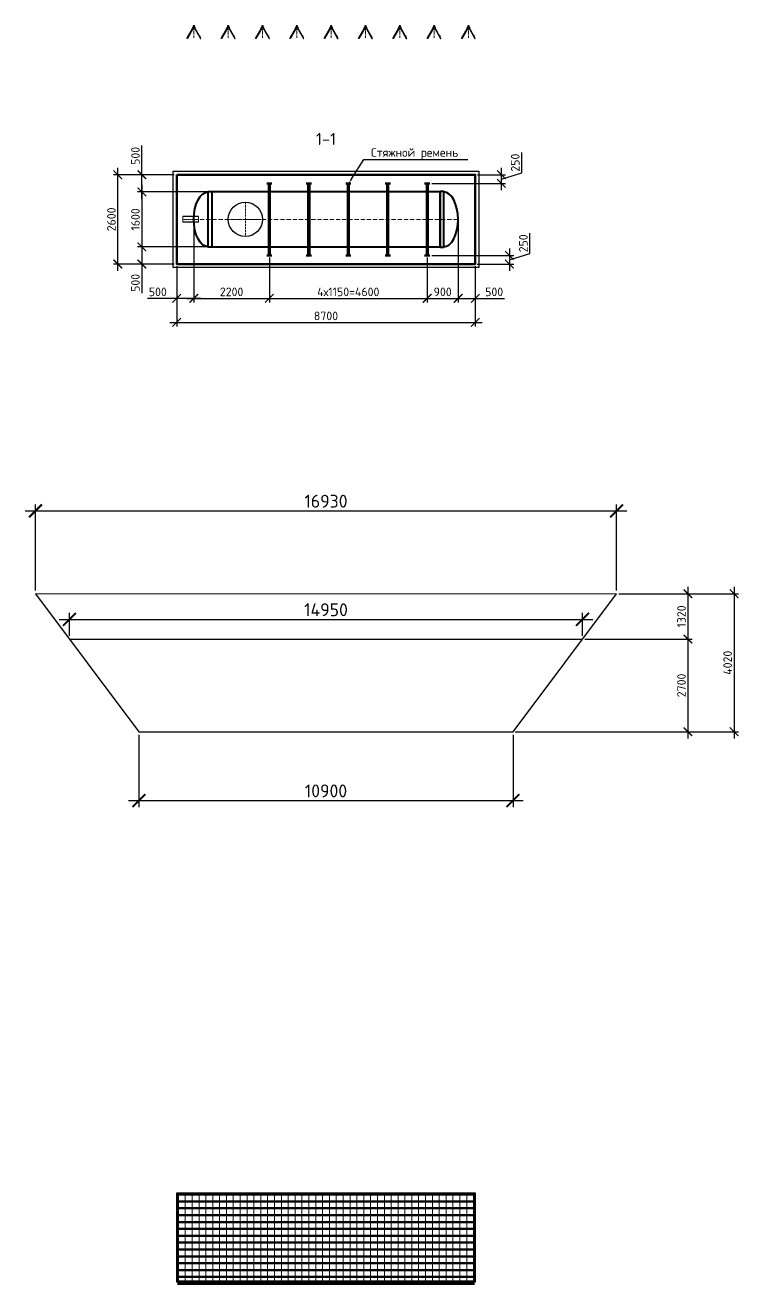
# Model space of a CAD drawing. Header units: millimetres. Extents: x 412691 to 517962, y -254736 to -160956.
# Drawn here: x 413391 to 434185, y -254646 to -217982 of the extents above; entities that cross this region are included whole.
import ezdxf
from ezdxf import colors
from ezdxf.entities.mleader import LeaderData, LeaderLine
from ezdxf.math import Vec2, Vec3

# ---------------------------------------------------------------- set-up
doc = ezdxf.new("R2010")
doc.units = ezdxf.units.MM
doc.header["$PDSIZE"] = 1
doc.linetypes.add('ACAD_ISO10W100', pattern=[18, 12, -3, 0, -3])
doc.linetypes.add('CENTER', pattern=[16, 10, -2, 2, -2])
doc.layers.get('0').update_dxf_attribs({"lineweight": 0})
doc.layers.get('Defpoints').update_dxf_attribs({"color": 3})
doc.layers.add('2-Bottom level  of pipe', color=7, linetype='Continuous')
for name, color, linetype, lineweight in [('арматура', 7, 'Continuous', 50), ('Бозовая комплектация', 7, 'Continuous', 40), ('второстепенные', 7, 'Continuous', 25), ('выноски', 7, 'Continuous', 15), ('ГП_Расстояние от зд до сетей', 7, 'Continuous', 0), ('оси', 7, 'CENTER', 13), ('основная конструкция', 7, 'Continuous', 50), ('размеры', 7, 'Continuous', 15), ('текст', 7, 'Continuous', 18)]:
    doc.layers.add(name, color=color, linetype=linetype, lineweight=lineweight)
doc.layers.add('помощь', color=1, linetype='Continuous', lineweight=0, plot=False)
doc.styles.add('GOST 2.304', font='CS_Gost2304.shx')
doc.styles.add('GOST-2.304_Type-B', font='GOST Common.ttf')
doc.styles.add('ISOCPEUR', font='isocpeur.ttf')
doc.dimstyles.new('SPDS', dxfattribs={"dimscale": 10, "dimtxt": 2.5, "dimasz": 2.5, "dimexe": 1.25, "dimexo": 0.625, "dimtad": 1, "dimdec": 0, "dimrnd": 0.001, "dimtxsty": 'GOST 2.304', "dimblk": 'ARCHTICK', "dimblk1": 'ARCHTICK', "dimblk2": 'ARCHTICK', "dimcen": 2.5, "dimdle": 2, "dimadec": 0, "dimazin": 2, "dimtfac": 0.75, "dimtdec": 4, "dimtmove": 1, "dimatfit": 3, "dimfxl": 1, "dimtolj": 1, "dimarcsym": 1})
doc.dimstyles.new('SPDS-ISOCUP', dxfattribs={"dimscale": 10, "dimtxt": 2.5, "dimasz": 2.5, "dimexe": 1.25, "dimexo": 0.625, "dimtad": 1, "dimdec": 0, "dimrnd": 0.001, "dimtxsty": 'ISOCPEUR', "dimblk": 'ARCHTICK', "dimcen": 2.5, "dimdle": 2, "dimadec": 0, "dimazin": 2, "dimtfac": 0.75, "dimtdec": 0, "dimtmove": 1, "dimatfit": 3, "dimfxl": 1, "dimtolj": 1, "dimarcsym": 1})

# ---------------------------------------------------------------- blocks, each defined once
blk = doc.blocks.new('_ArchTick')
at = {"color": 0, "linetype": 'ByBlock', "lineweight": 30, "const_width": 0.15}
blk.add_lwpolyline([(-0.5, -0.5), (0.5, 0.5)], dxfattribs=at)
blk = doc.blocks.new('*D125')
at = {"layer": 'Defpoints', "color": 0, "ltscale": 100, "transparency": 16777216}
for p in [(417806, -224939), (426506, -224939), (426506, -226639)]:
    blk.add_point(p, dxfattribs=at)
at = {"layer": 'размеры', "color": 0, "lineweight": -2, "ltscale": 100, "transparency": 16777216}
for p, q in [((417806, -225001), (417806, -226764)), ((426506, -225001), (426506, -226764)), ((417606, -226639), (426706, -226639))]:
    blk.add_line(p, q, dxfattribs=at)
at = {"layer": 'размеры', "color": 0, "lineweight": -2, "ltscale": 100, "transparency": 16777216, "xscale": 250, "yscale": 250, "zscale": 250, "rotation": 180}
blk.add_blockref('_ArchTick', (417806, -226639), dxfattribs=at)
at = {"layer": 'размеры', "color": 0, "lineweight": -2, "ltscale": 100, "transparency": 16777216, "xscale": 250, "yscale": 250, "zscale": 250}
blk.add_blockref('_ArchTick', (426506, -226639), dxfattribs=at)
at = {"layer": 'размеры', "color": 0, "ltscale": 100, "transparency": 16777216, "insert": (422156, -226451), "char_height": 250, "attachment_point": 5, "style": 'ISOCPEUR'}
blk.add_mtext('\\A1;8700', dxfattribs=at)
blk = doc.blocks.new('*D126')
at = {"layer": 'Defpoints', "color": 0, "ltscale": 100, "transparency": 16777216}
for p in [(426006, -223639), (425106, -224689), (426006, -225939)]:
    blk.add_point(p, dxfattribs=at)
at = {"layer": 'размеры', "color": 0, "lineweight": -2, "ltscale": 100, "transparency": 16777216}
for p, q in [((426006, -223701), (426006, -226064)), ((425106, -224751), (425106, -226064)), ((424906, -225939), (426206, -225939))]:
    blk.add_line(p, q, dxfattribs=at)
at = {"layer": 'размеры', "color": 0, "lineweight": -2, "ltscale": 100, "transparency": 16777216, "xscale": 250, "yscale": 250, "zscale": 250, "rotation": 180}
blk.add_blockref('_ArchTick', (425106, -225939), dxfattribs=at)
at = {"layer": 'размеры', "color": 0, "lineweight": -2, "ltscale": 100, "transparency": 16777216, "xscale": 250, "yscale": 250, "zscale": 250}
blk.add_blockref('_ArchTick', (426006, -225939), dxfattribs=at)
at = {"layer": 'размеры', "color": 0, "ltscale": 100, "transparency": 16777216, "insert": (425556, -225751), "char_height": 250, "attachment_point": 5, "style": 'ISOCPEUR'}
blk.add_mtext('\\A1;900', dxfattribs=at)
blk = doc.blocks.new('*D127')
at = {"layer": 'Defpoints', "color": 0, "ltscale": 100, "transparency": 16777216}
for p in [(426006, -223639), (426506, -224939), (426506, -225939)]:
    blk.add_point(p, dxfattribs=at)
at = {"layer": 'размеры', "color": 0, "lineweight": -2, "ltscale": 100, "transparency": 16777216}
for p, q in [((426006, -223701), (426006, -226064)), ((426506, -225001), (426506, -226064)), ((425806, -225939), (426506, -225939)), ((426506, -225939), (427356, -225939))]:
    blk.add_line(p, q, dxfattribs=at)
at = {"layer": 'размеры', "color": 0, "lineweight": -2, "ltscale": 100, "transparency": 16777216, "xscale": 250, "yscale": 250, "zscale": 250, "rotation": 180}
blk.add_blockref('_ArchTick', (426006, -225939), dxfattribs=at)
at = {"layer": 'размеры', "color": 0, "lineweight": -2, "ltscale": 100, "transparency": 16777216, "xscale": 250, "yscale": 250, "zscale": 250}
blk.add_blockref('_ArchTick', (426506, -225939), dxfattribs=at)
at = {"layer": 'размеры', "color": 0, "ltscale": 100, "transparency": 16777216, "insert": (427056, -225751), "char_height": 250, "attachment_point": 5, "style": 'ISOCPEUR'}
blk.add_mtext('\\A1;500', dxfattribs=at)
blk = doc.blocks.new('*D128')
at = {"layer": 'Defpoints', "color": 0, "ltscale": 100, "transparency": 16777216}
for p in [(418306, -223639), (417806, -224939), (417806, -225939)]:
    blk.add_point(p, dxfattribs=at)
at = {"layer": 'размеры', "color": 0, "lineweight": -2, "ltscale": 100, "transparency": 16777216}
for p, q in [((418306, -223701), (418306, -226064)), ((417806, -225001), (417806, -226064)), ((417806, -225939), (416956, -225939)), ((418506, -225939), (417806, -225939))]:
    blk.add_line(p, q, dxfattribs=at)
at = {"layer": 'размеры', "color": 0, "lineweight": -2, "ltscale": 100, "transparency": 16777216, "xscale": 250, "yscale": 250, "zscale": 250, "rotation": 180}
blk.add_blockref('_ArchTick', (417806, -225939), dxfattribs=at)
at = {"layer": 'размеры', "color": 0, "lineweight": -2, "ltscale": 100, "transparency": 16777216, "xscale": 250, "yscale": 250, "zscale": 250}
blk.add_blockref('_ArchTick', (418306, -225939), dxfattribs=at)
at = {"layer": 'размеры', "color": 0, "ltscale": 100, "transparency": 16777216, "insert": (417256, -225751), "char_height": 250, "attachment_point": 5, "style": 'ISOCPEUR'}
blk.add_mtext('\\A1;500', dxfattribs=at)
blk = doc.blocks.new('*D129')
at = {"layer": 'Defpoints', "color": 0, "ltscale": 100, "transparency": 16777216}
for p in [(418306, -223639), (420506, -224689), (420506, -225939)]:
    blk.add_point(p, dxfattribs=at)
at = {"layer": 'размеры', "color": 0, "lineweight": -2, "ltscale": 100, "transparency": 16777216}
for p, q in [((418306, -223701), (418306, -226064)), ((420506, -224751), (420506, -226064)), ((418106, -225939), (420706, -225939))]:
    blk.add_line(p, q, dxfattribs=at)
at = {"layer": 'размеры', "color": 0, "lineweight": -2, "ltscale": 100, "transparency": 16777216, "xscale": 250, "yscale": 250, "zscale": 250, "rotation": 180}
blk.add_blockref('_ArchTick', (418306, -225939), dxfattribs=at)
at = {"layer": 'размеры', "color": 0, "lineweight": -2, "ltscale": 100, "transparency": 16777216, "xscale": 250, "yscale": 250, "zscale": 250}
blk.add_blockref('_ArchTick', (420506, -225939), dxfattribs=at)
at = {"layer": 'размеры', "color": 0, "ltscale": 100, "transparency": 16777216, "insert": (419406, -225751), "char_height": 250, "attachment_point": 5, "style": 'ISOCPEUR'}
blk.add_mtext('\\A1;2200', dxfattribs=at)
blk = doc.blocks.new('*D131')
at = {"layer": 'Defpoints', "color": 0, "ltscale": 100, "transparency": 16777216}
for p in [(420506, -224689), (425106, -224689), (425106, -225939)]:
    blk.add_point(p, dxfattribs=at)
at = {"layer": 'размеры', "color": 0, "lineweight": -2, "ltscale": 100, "transparency": 16777216}
for p, q in [((420506, -224751), (420506, -226064)), ((425106, -224751), (425106, -226064)), ((420306, -225939), (425306, -225939))]:
    blk.add_line(p, q, dxfattribs=at)
at = {"layer": 'размеры', "color": 0, "lineweight": -2, "ltscale": 100, "transparency": 16777216, "xscale": 250, "yscale": 250, "zscale": 250, "rotation": 180}
blk.add_blockref('_ArchTick', (420506, -225939), dxfattribs=at)
at = {"layer": 'размеры', "color": 0, "lineweight": -2, "ltscale": 100, "transparency": 16777216, "xscale": 250, "yscale": 250, "zscale": 250}
blk.add_blockref('_ArchTick', (425106, -225939), dxfattribs=at)
at = {"layer": 'размеры', "color": 0, "ltscale": 100, "transparency": 16777216, "insert": (422806, -225751), "char_height": 250, "attachment_point": 5, "style": 'ISOCPEUR'}
blk.add_mtext('\\A1;4х1150=4600', dxfattribs=at)
blk = doc.blocks.new('*D132')
at = {"layer": 'Defpoints', "color": 0, "ltscale": 100, "transparency": 16777216}
for p in [(416791, -222339), (417791, -222339), (418826, -222839)]:
    blk.add_point(p, dxfattribs=at)
at = {"layer": 'размеры', "color": 0, "lineweight": -2, "ltscale": 100, "transparency": 16777216}
for p, q in [((416791, -222339), (416791, -221489)), ((417729, -222339), (416666, -222339)), ((416791, -223039), (416791, -222339)), ((418764, -222839), (416666, -222839))]:
    blk.add_line(p, q, dxfattribs=at)
at = {"layer": 'размеры', "color": 0, "lineweight": -2, "ltscale": 100, "transparency": 16777216, "xscale": 250, "yscale": 250, "zscale": 250}
for p, rotation in [((416791, -222339), 90), ((416791, -222839), 270)]:
    blk.add_blockref('_ArchTick', p, dxfattribs=dict(at, rotation=rotation))
at = {"layer": 'размеры', "color": 0, "ltscale": 100, "transparency": 16777216, "insert": (416604, -221789), "char_height": 250, "attachment_point": 5, "rotation": 90, "style": 'ISOCPEUR'}
blk.add_mtext('\\A1;500', dxfattribs=at)
blk = doc.blocks.new('*D133')
at = {"layer": 'Defpoints', "color": 0, "ltscale": 100, "transparency": 16777216}
for p in [(418826, -222839), (416791, -224439), (418826, -224439)]:
    blk.add_point(p, dxfattribs=at)
at = {"layer": 'размеры', "color": 0, "lineweight": -2, "ltscale": 100, "transparency": 16777216}
for p, q in [((418764, -222839), (416666, -222839)), ((416791, -222639), (416791, -224639)), ((418764, -224439), (416666, -224439))]:
    blk.add_line(p, q, dxfattribs=at)
at = {"layer": 'размеры', "color": 0, "lineweight": -2, "ltscale": 100, "transparency": 16777216, "xscale": 250, "yscale": 250, "zscale": 250}
for p, rotation in [((416791, -222839), 90), ((416791, -224439), 270)]:
    blk.add_blockref('_ArchTick', p, dxfattribs=dict(at, rotation=rotation))
at = {"layer": 'размеры', "color": 0, "ltscale": 100, "transparency": 16777216, "insert": (416604, -223639), "char_height": 250, "attachment_point": 5, "rotation": 90, "style": 'ISOCPEUR'}
blk.add_mtext('\\A1;1600', dxfattribs=at)
blk = doc.blocks.new('*D134')
at = {"layer": 'Defpoints', "color": 0, "ltscale": 100, "transparency": 16777216}
for p in [(418826, -224439), (416791, -224939), (417791, -224939)]:
    blk.add_point(p, dxfattribs=at)
at = {"layer": 'размеры', "color": 0, "lineweight": -2, "ltscale": 100, "transparency": 16777216}
for p, q in [((416791, -224239), (416791, -224939)), ((418764, -224439), (416666, -224439)), ((417729, -224939), (416666, -224939)), ((416791, -224939), (416791, -225789))]:
    blk.add_line(p, q, dxfattribs=at)
at = {"layer": 'размеры', "color": 0, "lineweight": -2, "ltscale": 100, "transparency": 16777216, "xscale": 250, "yscale": 250, "zscale": 250}
for p, rotation in [((416791, -224439), 90), ((416791, -224939), 270)]:
    blk.add_blockref('_ArchTick', p, dxfattribs=dict(at, rotation=rotation))
at = {"layer": 'размеры', "color": 0, "ltscale": 100, "transparency": 16777216, "insert": (416604, -225489), "char_height": 250, "attachment_point": 5, "rotation": 90, "style": 'ISOCPEUR'}
blk.add_mtext('\\A1;500', dxfattribs=at)
blk = doc.blocks.new('*D135')
at = {"layer": 'Defpoints', "color": 0, "ltscale": 100, "transparency": 16777216}
for p in [(416091, -222339), (416791, -222339), (416791, -224939)]:
    blk.add_point(p, dxfattribs=at)
at = {"layer": 'размеры', "color": 0, "lineweight": -2, "ltscale": 100, "transparency": 16777216}
for p, q in [((416091, -225139), (416091, -222139)), ((416729, -222339), (415966, -222339)), ((416729, -224939), (415966, -224939))]:
    blk.add_line(p, q, dxfattribs=at)
at = {"layer": 'размеры', "color": 0, "lineweight": -2, "ltscale": 100, "transparency": 16777216, "xscale": 250, "yscale": 250, "zscale": 250}
for p, rotation in [((416091, -222339), 90), ((416091, -224939), 270)]:
    blk.add_blockref('_ArchTick', p, dxfattribs=dict(at, rotation=rotation))
at = {"layer": 'размеры', "color": 0, "ltscale": 100, "transparency": 16777216, "insert": (415904, -223639), "char_height": 250, "attachment_point": 5, "rotation": 90, "style": 'ISOCPEUR'}
blk.add_mtext('\\A1;2600', dxfattribs=at)
blk = doc.blocks.new('*D146')
at = {"layer": 'Defpoints', "color": 0, "ltscale": 100, "transparency": 16777216}
for p in [(426506, -222339), (427266, -222339), (425181, -222589)]:
    blk.add_point(p, dxfattribs=at)
at = {"layer": 'размеры', "color": 0, "lineweight": -2, "ltscale": 100, "transparency": 16777216}
for p, q in [((427859, -222286), (427859, -221686)), ((427266, -222789), (427266, -222139)), ((426569, -222339), (427391, -222339)), ((427266, -222464), (427859, -222286)), ((425244, -222589), (427391, -222589))]:
    blk.add_line(p, q, dxfattribs=at)
at = {"layer": 'размеры', "color": 0, "lineweight": -2, "ltscale": 100, "transparency": 16777216, "xscale": 250, "yscale": 250, "zscale": 250}
for p, rotation in [((427266, -222339), 90), ((427266, -222589), 270)]:
    blk.add_blockref('_ArchTick', p, dxfattribs=dict(at, rotation=rotation))
at = {"layer": 'размеры', "color": 0, "ltscale": 100, "transparency": 16777216, "insert": (427672, -221986), "char_height": 250, "attachment_point": 5, "rotation": 90, "style": 'ISOCPEUR'}
blk.add_mtext('\\A1;250', dxfattribs=at)
blk = doc.blocks.new('*D117')
at = {"layer": 'Defpoints', "color": 0, "ltscale": 100, "transparency": 16777216}
for p in [(425181, -224689), (426501, -224939), (427501, -224939)]:
    blk.add_point(p, dxfattribs=at)
at = {"layer": 'размеры', "color": 0, "lineweight": -2, "ltscale": 100, "transparency": 16777216}
for p, q in [((428094, -224636), (428094, -224036)), ((425244, -224689), (427626, -224689)), ((427501, -224489), (427501, -225139)), ((427501, -224814), (428094, -224636)), ((426563, -224939), (427626, -224939))]:
    blk.add_line(p, q, dxfattribs=at)
at = {"layer": 'размеры', "color": 0, "lineweight": -2, "ltscale": 100, "transparency": 16777216, "xscale": 250, "yscale": 250, "zscale": 250}
for p, rotation in [((427501, -224689), 90), ((427501, -224939), 270)]:
    blk.add_blockref('_ArchTick', p, dxfattribs=dict(at, rotation=rotation))
at = {"layer": 'размеры', "color": 0, "ltscale": 100, "transparency": 16777216, "insert": (427907, -224336), "char_height": 250, "attachment_point": 5, "rotation": 90, "style": 'ISOCPEUR'}
blk.add_mtext('\\A1;250', dxfattribs=at)
blk = doc.blocks.new('*U167')
at = {"color": 7, "linetype": 'ACAD_ISO10W100', "lineweight": 15, "ltscale": 10}
blk.add_line((0, 0), (7700, 0), dxfattribs=at)
at = {"color": 250, "lineweight": 40, "ltscale": 20}
for points in [[(520, 810), (520, -810), (420, -810), (420, 810)], [(520, 800), (520, -800), (7180, -800), (7180, 800)], [(7180, 810), (7180, -810), (7280, -810), (7280, 810)]]:
    blk.add_lwpolyline(points, close=True, dxfattribs=at)
at = {"color": 250, "lineweight": 40, "ltscale": 20, "extrusion": (0, 0, -1)}
blk.add_ellipse((420, 0), major_axis=(0, 800), ratio=0.525, start_param=3.141593, end_param=6.283185, dxfattribs=at)
at = {"color": 250, "lineweight": 40, "ltscale": 20}
blk.add_ellipse((7280, 0), major_axis=(0, 800), ratio=0.525, start_param=3.141593, end_param=6.283185, dxfattribs=at)
blk = doc.blocks.new('*U158')
at = {"lineweight": 30}
for p, q in [((0, 80), (450, 80)), ((0, -80), (450, -80))]:
    blk.add_line(p, q, dxfattribs=at)
at = {"color": 7, "linetype": 'Continuous', "lineweight": 20}
for p, q in [((0, 80), (0, -80)), ((450, 80), (450, -80))]:
    blk.add_line(p, q, dxfattribs=at)
at = {"color": 7, "linetype": 'ACAD_ISO10W100', "lineweight": 15, "ltscale": 3}
blk.add_line((0, 0), (450, 0), dxfattribs=at)
at = {"color": 242, "linetype": 'Continuous', "lineweight": 15, "ltscale": 20, "true_color": 0xcd2027, "style": 'GOST-2.304_Type-B', "flags": 1}
for tag, p in [('МАТЕРИАЛ', (306, 122)), ('НАЗВАНИЕ', (305, 116))]:
    blk.add_attdef(tag, p, '', height=2.5, dxfattribs=at)
blk = doc.blocks.new('*U207')
at = {"color": 7, "linetype": 'ACAD_ISO10W100', "lineweight": 13, "ltscale": 5}
for p, q in [((0, 500), (0, -500)), ((-500, 0), (500, 0))]:
    blk.add_line(p, q, dxfattribs=at)
at = {"layer": '2-Bottom level  of pipe', "color": 7, "lineweight": 30, "ltscale": 50}
blk.add_circle((0, 0), 500, dxfattribs=at)
blk.add_circle((0, 0), 500, dxfattribs=at)
blk = doc.blocks.new('обхват план')
at = {"layer": 'арматура', "ltscale": 10}
for points in [[(329721, -159506), (329871, -159506)], [(329721, -161606), (329871, -161606)]]:
    blk.add_lwpolyline(points, dxfattribs=at)
at = {"layer": 'основная конструкция', "ltscale": 100}
blk.add_lwpolyline([(329781, -161606), (329811, -161606), (329811, -159506), (329781, -159506)], close=True, dxfattribs=at)
at = {"layer": 'помощь', "ltscale": 10}
blk.add_lwpolyline([(329796, -159506), (329796, -161606)], dxfattribs=at)
blk = doc.blocks.new('*U172')
at = {"layer": 'второстепенные'}
blk.add_blockref('обхват план', (-329796, 160556), dxfattribs=at)
blk = doc.blocks.new('*U173')
at = {"layer": 'второстепенные', "color": 0, "linetype": 'ByBlock', "lineweight": -2, "transparency": 16777216}
for p in [(-4600, 0), (-3450, 0), (-2300, 0), (-1150, 0), (0, 0)]:
    blk.add_blockref('*U172', p, dxfattribs=at)
blk = doc.blocks.new('каркасы')
at = {"layer": 'второстепенные', "ltscale": 10}
for points in [[(318737, 71676), (318949, 72050), (318959, 72044), (318747, 71670)], [(319138, 71676), (318926, 72050), (318915, 72044), (319127, 71670)]]:
    blk.add_lwpolyline(points, close=True, dxfattribs=at)
for centre in [(318910, 71995), (318965, 71995), (318768, 71745), (319107, 71745)]:
    blk.add_circle(centre, 6, dxfattribs=at)
at = {"layer": 'оси', "ltscale": 10}
blk.add_lwpolyline([(318937, 72062), (318937, 71692)], dxfattribs=at)
at = {"layer": 'помощь', "ltscale": 10}
blk.add_circle((319107, 71745), 7, dxfattribs=at)
blk = doc.blocks.new('*U174')
at = {"layer": 'второстепенные', "lineweight": 90}
blk.add_blockref('каркасы', (-318937, -71866), dxfattribs=at)
blk = doc.blocks.new('*U175')
at = {"layer": 'помощь', "color": 0, "linetype": 'ByBlock', "lineweight": -2, "transparency": 16777216}
for p in [(-8000, 0), (-7000, 0), (-6000, 0), (-5000, 0), (-4000, 0), (-3000, 0), (-2000, 0), (-1000, 0), (0, 0)]:
    blk.add_blockref('*U174', p, dxfattribs=at)
blk = doc.blocks.new('*D176')
at = {"layer": 'Defpoints', "color": 0, "ltscale": 10, "transparency": 16777216}
for p in [(430621, -232130), (413691, -234544), (430621, -234544)]:
    blk.add_point(p, dxfattribs=at)
at = {"layer": 'ГП_Расстояние от зд до сетей', "color": 0, "lineweight": -2, "ltscale": 10, "transparency": 16777216}
for p, q in [((413691, -234450), (413691, -231942)), ((430621, -234450), (430621, -231942)), ((413391, -232130), (430921, -232130))]:
    blk.add_line(p, q, dxfattribs=at)
at = {"layer": 'ГП_Расстояние от зд до сетей', "color": 0, "lineweight": -2, "ltscale": 10, "transparency": 16777216, "xscale": 375, "yscale": 375, "zscale": 375, "rotation": 180}
blk.add_blockref('_ArchTick', (413691, -232130), dxfattribs=at)
at = {"layer": 'ГП_Расстояние от зд до сетей', "color": 0, "lineweight": -2, "ltscale": 10, "transparency": 16777216, "xscale": 375, "yscale": 375, "zscale": 375}
blk.add_blockref('_ArchTick', (430621, -232130), dxfattribs=at)
at = {"layer": 'ГП_Расстояние от зд до сетей', "color": 0, "ltscale": 10, "transparency": 16777216, "insert": (422156, -231848), "char_height": 375, "attachment_point": 5, "style": 'ISOCPEUR'}
blk.add_mtext('\\A1;16930', dxfattribs=at)
blk = doc.blocks.new('*D178')
at = {"layer": 'Defpoints', "color": 0, "ltscale": 10, "transparency": 16777216}
for p in [(429631, -235291), (414681, -235864), (429631, -235864)]:
    blk.add_point(p, dxfattribs=at)
at = {"layer": 'ГП_Расстояние от зд до сетей', "color": 0, "lineweight": -2, "ltscale": 10, "transparency": 16777216}
for p, q in [((414381, -235291), (429931, -235291)), ((414681, -235770), (414681, -235104)), ((429631, -235770), (429631, -235104))]:
    blk.add_line(p, q, dxfattribs=at)
at = {"layer": 'ГП_Расстояние от зд до сетей', "color": 0, "lineweight": -2, "ltscale": 10, "transparency": 16777216, "xscale": 375, "yscale": 375, "zscale": 375, "rotation": 180}
blk.add_blockref('_ArchTick', (414681, -235291), dxfattribs=at)
at = {"layer": 'ГП_Расстояние от зд до сетей', "color": 0, "lineweight": -2, "ltscale": 10, "transparency": 16777216, "xscale": 375, "yscale": 375, "zscale": 375}
blk.add_blockref('_ArchTick', (429631, -235291), dxfattribs=at)
at = {"layer": 'ГП_Расстояние от зд до сетей', "color": 0, "ltscale": 10, "transparency": 16777216, "insert": (422156, -235010), "char_height": 375, "attachment_point": 5, "style": 'ISOCPEUR'}
blk.add_mtext('\\A1;14950', dxfattribs=at)
blk = doc.blocks.new('*D179')
at = {"layer": 'Defpoints', "color": 0, "ltscale": 10, "transparency": 16777216}
for p in [(416706, -238564), (427606, -238564), (427606, -240569)]:
    blk.add_point(p, dxfattribs=at)
at = {"layer": 'ГП_Расстояние от зд до сетей', "color": 0, "lineweight": -2, "ltscale": 10, "transparency": 16777216}
for p, q in [((416706, -238658), (416706, -240756)), ((427606, -238658), (427606, -240756)), ((416406, -240569), (427906, -240569))]:
    blk.add_line(p, q, dxfattribs=at)
at = {"layer": 'ГП_Расстояние от зд до сетей', "color": 0, "lineweight": -2, "ltscale": 10, "transparency": 16777216, "xscale": 375, "yscale": 375, "zscale": 375, "rotation": 180}
blk.add_blockref('_ArchTick', (416706, -240569), dxfattribs=at)
at = {"layer": 'ГП_Расстояние от зд до сетей', "color": 0, "lineweight": -2, "ltscale": 10, "transparency": 16777216, "xscale": 375, "yscale": 375, "zscale": 375}
blk.add_blockref('_ArchTick', (427606, -240569), dxfattribs=at)
at = {"layer": 'ГП_Расстояние от зд до сетей', "color": 0, "ltscale": 10, "transparency": 16777216, "insert": (422156, -240287), "char_height": 375, "attachment_point": 5, "style": 'ISOCPEUR'}
blk.add_mtext('\\A1;10900', dxfattribs=at)
blk = doc.blocks.new('*U185')
at = {"ltscale": 10}
blk.add_lwpolyline([(-4325, 0), (4325, 0)], dxfattribs=at)
blk = doc.blocks.new('*U186')
at = {"layer": 'основная конструкция', "color": 0, "linetype": 'ByBlock', "lineweight": -2, "transparency": 16777216}
for p in [(0, 0), (0, -200), (0, -400), (0, -600), (0, -800), (0, -1000), (0, -1200), (0, -1400), (0, -1600), (0, -1800), (0, -2000), (0, -2200), (0, -2400), (0, -2600)]:
    blk.add_blockref('*U185', p, dxfattribs=at)
blk = doc.blocks.new('*U187')
at = {"layer": 'помощь', "ltscale": 10}
blk.add_lwpolyline([(0, 1275), (0, -1275)], dxfattribs=at)
blk = doc.blocks.new('*U188')
at = {"layer": 'помощь', "color": 0, "linetype": 'ByBlock', "lineweight": -2, "transparency": 16777216}
for p in [(0, 0), (200, 0), (400, 0), (600, 0), (800, 0), (1000, 0), (1200, 0), (1400, 0), (1600, 0), (1800, 0), (2000, 0), (2200, 0), (2400, 0), (2600, 0), (2800, 0), (3000, 0), (3200, 0), (3400, 0), (3600, 0), (3800, 0), (4000, 0), (4200, 0), (4400, 0), (4600, 0), (4800, 0), (5000, 0), (5200, 0), (5400, 0), (5600, 0), (5800, 0), (6000, 0), (6200, 0), (6400, 0), (6600, 0), (6800, 0), (7000, 0), (7200, 0), (7400, 0), (7600, 0), (7800, 0), (8000, 0), (8200, 0), (8400, 0), (8600, 0)]:
    blk.add_blockref('*U187', p, dxfattribs=at)
blk = doc.blocks.new('*D221')
at = {"layer": 'Defpoints', "color": 0, "ltscale": 10, "transparency": 16777216}
for p in [(430621, -234544), (429631, -235864), (432701, -235864)]:
    blk.add_point(p, dxfattribs=at)
at = {"layer": 'ГП_Расстояние от зд до сетей', "color": 0, "lineweight": -2, "ltscale": 10, "transparency": 16777216}
for p, q in [((430684, -234544), (432826, -234544)), ((432701, -234344), (432701, -236064)), ((429694, -235864), (432826, -235864))]:
    blk.add_line(p, q, dxfattribs=at)
at = {"layer": 'ГП_Расстояние от зд до сетей', "color": 0, "lineweight": -2, "ltscale": 10, "transparency": 16777216, "xscale": 250, "yscale": 250, "zscale": 250}
for p, rotation in [((432701, -234544), 90), ((432701, -235864), 270)]:
    blk.add_blockref('_ArchTick', p, dxfattribs=dict(at, rotation=rotation))
at = {"layer": 'ГП_Расстояние от зд до сетей', "color": 0, "ltscale": 10, "transparency": 16777216, "insert": (432514, -235204), "char_height": 250, "attachment_point": 5, "rotation": 90, "style": 'ISOCPEUR'}
blk.add_mtext('\\A1;1320', dxfattribs=at)
blk = doc.blocks.new('*D222')
at = {"layer": 'Defpoints', "color": 0, "ltscale": 10, "transparency": 16777216}
for p in [(429631, -235864), (427606, -238564), (432701, -238564)]:
    blk.add_point(p, dxfattribs=at)
at = {"layer": 'ГП_Расстояние от зд до сетей', "color": 0, "lineweight": -2, "ltscale": 10, "transparency": 16777216}
for p, q in [((432701, -235664), (432701, -238764)), ((429694, -235864), (432826, -235864)), ((427669, -238564), (432826, -238564))]:
    blk.add_line(p, q, dxfattribs=at)
at = {"layer": 'ГП_Расстояние от зд до сетей', "color": 0, "lineweight": -2, "ltscale": 10, "transparency": 16777216, "xscale": 250, "yscale": 250, "zscale": 250}
for p, rotation in [((432701, -235864), 90), ((432701, -238564), 270)]:
    blk.add_blockref('_ArchTick', p, dxfattribs=dict(at, rotation=rotation))
at = {"layer": 'ГП_Расстояние от зд до сетей', "color": 0, "ltscale": 10, "transparency": 16777216, "insert": (432514, -237214), "char_height": 250, "attachment_point": 5, "rotation": 90, "style": 'ISOCPEUR'}
blk.add_mtext('\\A1;2700', dxfattribs=at)
blk = doc.blocks.new('*D223')
at = {"layer": 'Defpoints', "color": 0, "ltscale": 10, "transparency": 16777216}
for p in [(430621, -234544), (427606, -238564), (434047, -238564)]:
    blk.add_point(p, dxfattribs=at)
at = {"layer": 'ГП_Расстояние от зд до сетей', "color": 0, "lineweight": -2, "ltscale": 10, "transparency": 16777216}
for p, q in [((430684, -234544), (434172, -234544)), ((434047, -234344), (434047, -238764)), ((427669, -238564), (434172, -238564))]:
    blk.add_line(p, q, dxfattribs=at)
at = {"layer": 'ГП_Расстояние от зд до сетей', "color": 0, "lineweight": -2, "ltscale": 10, "transparency": 16777216, "xscale": 250, "yscale": 250, "zscale": 250}
for p, rotation in [((434047, -234544), 90), ((434047, -238564), 270)]:
    blk.add_blockref('_ArchTick', p, dxfattribs=dict(at, rotation=rotation))
at = {"layer": 'ГП_Расстояние от зд до сетей', "color": 0, "ltscale": 10, "transparency": 16777216, "insert": (433859, -236554), "char_height": 250, "attachment_point": 5, "rotation": 90, "style": 'ISOCPEUR'}
blk.add_mtext('\\A1;4020', dxfattribs=at)

msp = doc.modelspace()

# ---------------------------------------------------------------- linework, layer by layer
at = {"layer": 'Defpoints', "ltscale": 10}
for points in [[(417706.32, -222238.95), (426606.32, -222238.95), (426606.32, -225038.95), (417706.32, -225038.95)], [(417831.32, -252020.51), (426481.32, -252020.51), (426481.32, -254570.51), (417831.32, -254570.51)]]:
    msp.add_lwpolyline(points, close=True, dxfattribs=at)
at = {"layer": 'второстепенные', "linetype": 'Continuous'}
msp.add_lwpolyline([(413691.32, -234543.86), (416706.32, -238563.86), (427606.32, -238563.86), (430621.32, -234543.86)], dxfattribs=at)
at = {"layer": 'второстепенные', "ltscale": 10}
msp.add_lwpolyline([(414681.39, -235863.96), (429631.24, -235863.96)], dxfattribs=at)
msp.add_lwpolyline([(417806.32, -251995.51), (426506.32, -251995.51), (426506.32, -254595.51), (417806.32, -254595.51)], close=True, dxfattribs=at)
at = {"layer": 'основная конструкция', "ltscale": 10}
msp.add_lwpolyline([(417806.32, -222338.95), (426506.32, -222338.95), (426506.32, -224938.95), (417806.32, -224938.95)], close=True, dxfattribs=at)
at = {"layer": 'помощь', "ltscale": 10}
msp.add_lwpolyline([(413691.32, -234543.86), (430621.32, -234543.86)], dxfattribs=at)

# ---------------------------------------------------------------- block references
at = {"layer": 'Бозовая комплектация', "ltscale": 20}
for name, p in [('*U167', (418306.32, -223638.95)), ('*U207', (419807.1, -223638.95))]:
    msp.add_blockref(name, p, dxfattribs=at)
at = {"layer": 'Бозовая комплектация', "ltscale": 50, "rotation": 180}
msp.add_blockref('*U158', (418437.45, -223638.95), dxfattribs=at)
at = {"layer": 'второстепенные'}
msp.add_blockref('*U173', (425106.32, -223638.95), dxfattribs=at)
at = {"layer": 'основная конструкция'}
msp.add_blockref('*U186', (422156.32, -252045.51), dxfattribs=at)
at = {"layer": 'помощь'}
for name, p in [('*U175', (426306.32, -218177.64)), ('*U188', (417856.32, -253295.51))]:
    msp.add_blockref(name, p, dxfattribs=at)

# ---------------------------------------------------------------- texts
at = {"layer": 'текст', "insert": (422156.32, -221297.19), "char_height": 350, "width": 10690.5854, "attachment_point": 5, "style": 'ISOCPEUR'}
msp.add_mtext('1-1', dxfattribs=at)

# ---------------------------------------------------------------- dimensions: what is measured, and where the dimension line sits
at = {"layer": 'ГП_Расстояние от зд до сетей', "ltscale": 10}
for base, p1, p2, picture, middle in [((430621.32, -232129.68), (413691.32, -234543.86), (430621.32, -234543.86), '*D176', (422156.32, -231848.43)), ((429631.24, -235291.16), (414681.39, -235863.96), (429631.24, -235863.96), '*D178', (422156.32, -235009.91)), ((427606.32, -240568.66), (416706.32, -238563.86), (427606.32, -238563.86), '*D179', (422156.32, -240287.41))]:
    dim = msp.add_linear_dim(base=base, p1=p1, p2=p2, dimstyle='SPDS-ISOCUP', override={"dimscale": 150}, dxfattribs=at)
    dim.commit()
    dim.dimension.update_dxf_attribs({"geometry": picture, "text_midpoint": middle})
for base, p1, p2, picture, middle in [((434046.94, -238563.86), (430621.32, -234543.86), (427606.32, -238563.86), '*D223', (433859.44, -236553.86)), ((432701.42, -235863.96), (430621.32, -234543.86), (429631.24, -235863.96), '*D221', (432513.92, -235203.91)), ((432701.42, -238563.86), (429631.24, -235863.96), (427606.32, -238563.86), '*D222', (432513.92, -237213.91))]:
    dim = msp.add_linear_dim(base=base, p1=p1, p2=p2, angle=90, dimstyle='SPDS-ISOCUP', override={"dimscale": 100}, dxfattribs=at)
    dim.commit()
    dim.dimension.update_dxf_attribs({"geometry": picture, "text_midpoint": middle})
at = {"layer": 'размеры', "ltscale": 100}
for base, p1, p2, angle, override, picture, middle in [((416791.4, -222338.95), (418826.32, -222838.95), (417791.4, -222338.95), 90, {"dimscale": 100, "dimtxsty": 'ISOCPEUR', "dimtmove": 0}, '*D132', (416603.9, -221788.95)), ((427265.61, -222338.95), (425181.32, -222588.95), (426506.32, -222338.95), 90, {"dimscale": 100, "dimtxsty": 'ISOCPEUR'}, '*D146', (427671.86, -222223.32)), ((416091.4, -222338.95), (416791.4, -224938.95), (416791.4, -222338.95), 90, {"dimscale": 100, "dimtxsty": 'ISOCPEUR', "dimtmove": 0}, '*D135', (415903.9, -223638.95)), ((416791.4, -224438.95), (418826.32, -222838.95), (418826.32, -224438.95), 90, {"dimscale": 100, "dimtxsty": 'ISOCPEUR', "dimtmove": 0}, '*D133', (416603.9, -223638.95)), ((416791.4, -224938.95), (418826.32, -224438.95), (417791.4, -224938.95), 90, {"dimscale": 100, "dimtxsty": 'ISOCPEUR', "dimtmove": 0}, '*D134', (416603.9, -225488.95)), ((427500.61, -224938.95), (425181.32, -224688.95), (426500.61, -224938.95), 270, {"dimscale": 100, "dimtxsty": 'ISOCPEUR', "dimtmove": 1}, '*D117', (427906.86, -224573.32))]:
    dim = msp.add_linear_dim(base=base, p1=p1, p2=p2, angle=angle, dimstyle='SPDS', override=override, dxfattribs=at)
    dim.commit()
    dim.dimension.update_dxf_attribs({"geometry": picture, "text_midpoint": middle})
for base, p1, p2, picture, middle in [((417806.32, -225938.95), (418306.32, -223638.95), (417806.32, -224938.95), '*D128', (417256.32, -225751.45)), ((420506.32, -225938.95), (418306.32, -223638.95), (420506.32, -224688.95), '*D129', (419406.32, -225751.45)), ((426006.32, -225938.95), (425106.32, -224688.95), (426006.32, -223638.95), '*D126', (425556.32, -225751.45)), ((426506.32, -225938.95), (426006.32, -223638.95), (426506.32, -224938.95), '*D127', (427056.32, -225751.45)), ((426506.32, -226638.95), (417806.32, -224938.95), (426506.32, -224938.95), '*D125', (422156.32, -226451.45))]:
    dim = msp.add_linear_dim(base=base, p1=p1, p2=p2, dimstyle='SPDS', override={"dimscale": 100, "dimtxsty": 'ISOCPEUR', "dimtmove": 0}, dxfattribs=at)
    dim.commit()
    dim.dimension.update_dxf_attribs({"geometry": picture, "text_midpoint": middle})
dim = msp.add_linear_dim(base=(425106.32, -225938.95), p1=(420506.32, -224688.95), p2=(425106.32, -224688.95), text='4х1150=<>', dimstyle='SPDS', override={"dimscale": 100, "dimtxsty": 'ISOCPEUR', "dimtmove": 0}, dxfattribs=at)
dim.commit()
dim.dimension.update_dxf_attribs({"geometry": '*D131', "text_midpoint": (422806.32, -225751.45)})

# ---------------------------------------------------------------- leaders
at = {"layer": 'выноски', "ltscale": 10}
ml = msp.add_multileader_mtext('Standard', dxfattribs=at)
ml.set_content('Стяжной ремень', color=256, style='ISOCPEUR')
ml.set_leader_properties()
ml.build(insert=Vec2(0, 0))
ml.multileader.update_dxf_attribs({"text_left_attachment_type": 6, "text_right_attachment_type": 6, "dogleg_length": 0.05, "arrow_head_size": 150, "scale": 100})
ctx = ml.context
ctx.base_point, ctx.scale, ctx.char_height, ctx.arrow_head_size, ctx.landing_gap_size, ctx.plane_origin = Vec3(423266.89, -221890.96), 100, 250, 150, 200, Vec3(422821.32, -222588.95)
ctx.left_attachment, ctx.right_attachment = 6, 6
notes = []
notes.append((ctx, [(0, (1, 1, 0), (423261.89, -221890.96), (1, 0), 5, [(0, [(422821.32, -222588.95)], 0, [])])]))
ctx.mtext.insert, ctx.mtext.flow_direction = Vec3(423466.89, -221565.96), 5
for ctx, leaders in notes:
    for number, flags, end, landing, length, lines in leaders:
        leader = LeaderData()
        leader.index, (leader.has_last_leader_line, leader.has_dogleg_vector, leader.attachment_direction) = number, flags
        leader.last_leader_point, leader.dogleg_vector, leader.dogleg_length = Vec3(end), Vec3(landing), length
        for number, points, colour, breaks in lines:
            line = LeaderLine()
            line.index, line.vertices, line.color, line.breaks = number, Vec3.list(points), colors.encode_raw_color(colour), breaks
            leader.lines.append(line)
        ctx.leaders.append(leader)

doc.saveas('drawing.dxf')
